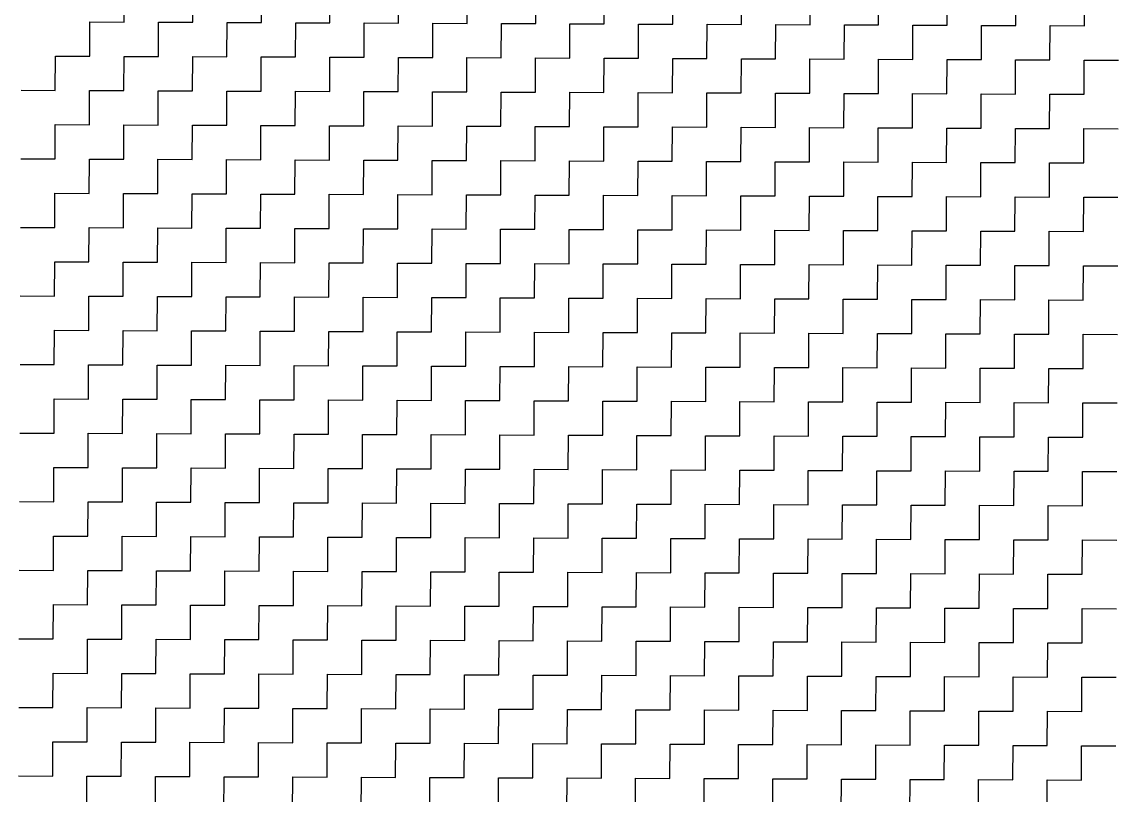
# Model space of a CAD drawing. Header units: metres. Extents: x 274536 to 279488, y 2074615 to 2078106.
# Drawn here: x 278687.2 to 278849.7, y 2076106.4 to 2076221.4 of the extents above; entities that cross this region are included whole.
import ezdxf

# ---------------------------------------------------------------- set-up
doc = ezdxf.new("R2010")
doc.units = ezdxf.units.M
doc.layers.add('POLY_HATCH', color=12, linetype='Continuous')

msp = doc.modelspace()

# ---------------------------------------------------------------- linework, layer by layer
at = {"layer": 'POLY_HATCH', "linetype": 'Continuous'}
for p, q in [((278702.43, 2076221.41), (278702.45, 2076226.52)), ((278712.64, 2076221.38), (278712.66, 2076226.48)), ((278722.84, 2076221.34), (278722.86, 2076226.44)), ((278733.04, 2076221.3), (278733.06, 2076226.4)), ((278743.24, 2076221.26), (278743.26, 2076226.36)), ((278753.44, 2076221.22), (278753.46, 2076226.32)), ((278763.64, 2076221.18), (278763.66, 2076226.28)), ((278773.84, 2076221.14), (278773.86, 2076226.24)), ((278784.04, 2076221.1), (278784.06, 2076226.2)), ((278794.24, 2076221.06), (278794.26, 2076226.16)), ((278804.45, 2076221.02), (278804.47, 2076226.12)), ((278814.65, 2076220.98), (278814.67, 2076226.08)), ((278824.85, 2076220.94), (278824.87, 2076226.04)), ((278835.05, 2076220.9), (278835.07, 2076226)), ((278845.25, 2076220.86), (278845.27, 2076225.96)), ((278697.31, 2076216.33), (278697.33, 2076221.43)), ((278697.33, 2076221.43), (278702.43, 2076221.41)), ((278707.52, 2076216.29), (278707.54, 2076221.39)), ((278707.54, 2076221.39), (278712.64, 2076221.38)), ((278717.72, 2076216.26), (278717.74, 2076221.36)), ((278717.74, 2076221.36), (278722.84, 2076221.34)), ((278727.92, 2076216.22), (278727.94, 2076221.32)), ((278727.94, 2076221.32), (278733.04, 2076221.3)), ((278738.12, 2076216.18), (278738.14, 2076221.28)), ((278738.14, 2076221.28), (278743.24, 2076221.26)), ((278748.32, 2076216.14), (278748.34, 2076221.24)), ((278748.34, 2076221.24), (278753.44, 2076221.22)), ((278758.52, 2076216.1), (278758.54, 2076221.2)), ((278758.54, 2076221.2), (278763.64, 2076221.18)), ((278768.72, 2076216.06), (278768.74, 2076221.16)), ((278768.74, 2076221.16), (278773.84, 2076221.14)), ((278778.92, 2076216.02), (278778.94, 2076221.12)), ((278778.94, 2076221.12), (278784.04, 2076221.1)), ((278789.12, 2076215.98), (278789.14, 2076221.08)), ((278789.14, 2076221.08), (278794.24, 2076221.06)), ((278799.33, 2076215.94), (278799.35, 2076221.04)), ((278799.35, 2076221.04), (278804.45, 2076221.02)), ((278809.53, 2076215.9), (278809.55, 2076221)), ((278809.55, 2076221), (278814.65, 2076220.98)), ((278819.73, 2076215.86), (278819.75, 2076220.96)), ((278819.75, 2076220.96), (278824.85, 2076220.94)), ((278829.93, 2076215.82), (278829.95, 2076220.92)), ((278829.95, 2076220.92), (278835.05, 2076220.9)), ((278840.13, 2076215.78), (278840.15, 2076220.88)), ((278840.15, 2076220.88), (278845.25, 2076220.86)), ((278692.19, 2076211.25), (278692.21, 2076216.35)), ((278692.21, 2076216.35), (278697.31, 2076216.33)), ((278702.4, 2076211.21), (278702.41, 2076216.31)), ((278702.41, 2076216.31), (278707.52, 2076216.29)), ((278712.6, 2076211.17), (278712.62, 2076216.27)), ((278712.62, 2076216.27), (278717.72, 2076216.26)), ((278722.8, 2076211.13), (278722.82, 2076216.24)), ((278722.82, 2076216.24), (278727.92, 2076216.22)), ((278733, 2076211.1), (278733.02, 2076216.2)), ((278733.02, 2076216.2), (278738.12, 2076216.18)), ((278743.2, 2076211.06), (278743.22, 2076216.16)), ((278743.22, 2076216.16), (278748.32, 2076216.14)), ((278753.4, 2076211.02), (278753.42, 2076216.12)), ((278753.42, 2076216.12), (278758.52, 2076216.1)), ((278763.6, 2076210.98), (278763.62, 2076216.08)), ((278763.62, 2076216.08), (278768.72, 2076216.06)), ((278773.8, 2076210.94), (278773.82, 2076216.04)), ((278773.82, 2076216.04), (278778.92, 2076216.02)), ((278784, 2076210.9), (278784.02, 2076216)), ((278784.02, 2076216), (278789.12, 2076215.98)), ((278794.21, 2076210.86), (278794.23, 2076215.96)), ((278794.23, 2076215.96), (278799.33, 2076215.94)), ((278804.41, 2076210.82), (278804.43, 2076215.92)), ((278804.43, 2076215.92), (278809.53, 2076215.9)), ((278814.61, 2076210.78), (278814.63, 2076215.88)), ((278814.63, 2076215.88), (278819.73, 2076215.86)), ((278824.81, 2076210.74), (278824.83, 2076215.84)), ((278824.83, 2076215.84), (278829.93, 2076215.82)), ((278835.01, 2076210.7), (278835.03, 2076215.8)), ((278835.03, 2076215.8), (278840.13, 2076215.78)), ((278845.21, 2076210.66), (278845.23, 2076215.76)), ((278845.23, 2076215.76), (278850.33, 2076215.74)), ((278687.09, 2076211.27), (278692.19, 2076211.25)), ((278697.27, 2076206.13), (278697.29, 2076211.23)), ((278697.29, 2076211.23), (278702.4, 2076211.21)), ((278707.48, 2076206.09), (278707.5, 2076211.19)), ((278707.5, 2076211.19), (278712.6, 2076211.17)), ((278717.68, 2076206.05), (278717.7, 2076211.15)), ((278717.7, 2076211.15), (278722.8, 2076211.13)), ((278727.88, 2076206.01), (278727.9, 2076211.12)), ((278727.9, 2076211.12), (278733, 2076211.1)), ((278738.08, 2076205.98), (278738.1, 2076211.08)), ((278738.1, 2076211.08), (278743.2, 2076211.06)), ((278748.28, 2076205.94), (278748.3, 2076211.04)), ((278748.3, 2076211.04), (278753.4, 2076211.02)), ((278758.48, 2076205.9), (278758.5, 2076211)), ((278758.5, 2076211), (278763.6, 2076210.98)), ((278768.68, 2076205.86), (278768.7, 2076210.96)), ((278768.7, 2076210.96), (278773.8, 2076210.94)), ((278778.88, 2076205.82), (278778.9, 2076210.92)), ((278778.9, 2076210.92), (278784, 2076210.9)), ((278789.09, 2076205.78), (278789.1, 2076210.88)), ((278789.1, 2076210.88), (278794.21, 2076210.86)), ((278799.29, 2076205.74), (278799.31, 2076210.84)), ((278799.31, 2076210.84), (278804.41, 2076210.82)), ((278809.49, 2076205.7), (278809.51, 2076210.8)), ((278809.51, 2076210.8), (278814.61, 2076210.78)), ((278819.69, 2076205.66), (278819.71, 2076210.76)), ((278819.71, 2076210.76), (278824.81, 2076210.74)), ((278829.89, 2076205.62), (278829.91, 2076210.72)), ((278829.91, 2076210.72), (278835.01, 2076210.7)), ((278840.09, 2076205.58), (278840.11, 2076210.68)), ((278840.11, 2076210.68), (278845.21, 2076210.66)), ((278692.15, 2076201.05), (278692.17, 2076206.15)), ((278692.17, 2076206.15), (278697.27, 2076206.13)), ((278702.36, 2076201.01), (278702.38, 2076206.11)), ((278702.38, 2076206.11), (278707.48, 2076206.09)), ((278712.56, 2076200.97), (278712.58, 2076206.07)), ((278712.58, 2076206.07), (278717.68, 2076206.05)), ((278722.76, 2076200.93), (278722.78, 2076206.03)), ((278722.78, 2076206.03), (278727.88, 2076206.01)), ((278732.96, 2076200.89), (278732.98, 2076205.99)), ((278732.98, 2076205.99), (278738.08, 2076205.98)), ((278743.16, 2076200.86), (278743.18, 2076205.96)), ((278743.18, 2076205.96), (278748.28, 2076205.94)), ((278753.36, 2076200.82), (278753.38, 2076205.92)), ((278753.38, 2076205.92), (278758.48, 2076205.9)), ((278763.56, 2076200.78), (278763.58, 2076205.88)), ((278763.58, 2076205.88), (278768.68, 2076205.86)), ((278773.76, 2076200.74), (278773.78, 2076205.84)), ((278773.78, 2076205.84), (278778.88, 2076205.82)), ((278783.96, 2076200.7), (278783.98, 2076205.8)), ((278783.98, 2076205.8), (278789.09, 2076205.78)), ((278794.17, 2076200.66), (278794.19, 2076205.76)), ((278794.19, 2076205.76), (278799.29, 2076205.74)), ((278804.37, 2076200.62), (278804.39, 2076205.72)), ((278804.39, 2076205.72), (278809.49, 2076205.7)), ((278814.57, 2076200.58), (278814.59, 2076205.68)), ((278814.59, 2076205.68), (278819.69, 2076205.66)), ((278824.77, 2076200.54), (278824.79, 2076205.64)), ((278824.79, 2076205.64), (278829.89, 2076205.62)), ((278834.97, 2076200.5), (278834.99, 2076205.6)), ((278834.99, 2076205.6), (278840.09, 2076205.58)), ((278845.17, 2076200.46), (278845.19, 2076205.56)), ((278845.19, 2076205.56), (278850.29, 2076205.54)), ((278687.05, 2076201.07), (278692.15, 2076201.05)), ((278697.24, 2076195.93), (278697.26, 2076201.03)), ((278697.26, 2076201.03), (278702.36, 2076201.01)), ((278707.44, 2076195.89), (278707.46, 2076200.99)), ((278707.46, 2076200.99), (278712.56, 2076200.97)), ((278717.64, 2076195.85), (278717.66, 2076200.95)), ((278717.66, 2076200.95), (278722.76, 2076200.93)), ((278727.84, 2076195.81), (278727.86, 2076200.91)), ((278727.86, 2076200.91), (278732.96, 2076200.89)), ((278738.04, 2076195.77), (278738.06, 2076200.87)), ((278738.06, 2076200.87), (278743.16, 2076200.86)), ((278748.24, 2076195.73), (278748.26, 2076200.84)), ((278748.26, 2076200.84), (278753.36, 2076200.82)), ((278758.44, 2076195.7), (278758.46, 2076200.8)), ((278758.46, 2076200.8), (278763.56, 2076200.78)), ((278768.64, 2076195.66), (278768.66, 2076200.76)), ((278768.66, 2076200.76), (278773.76, 2076200.74)), ((278778.84, 2076195.62), (278778.86, 2076200.72)), ((278778.86, 2076200.72), (278783.96, 2076200.7)), ((278789.05, 2076195.58), (278789.07, 2076200.68)), ((278789.07, 2076200.68), (278794.17, 2076200.66)), ((278799.25, 2076195.54), (278799.27, 2076200.64)), ((278799.27, 2076200.64), (278804.37, 2076200.62)), ((278809.45, 2076195.5), (278809.47, 2076200.6)), ((278809.47, 2076200.6), (278814.57, 2076200.58)), ((278819.65, 2076195.46), (278819.67, 2076200.56)), ((278819.67, 2076200.56), (278824.77, 2076200.54)), ((278829.85, 2076195.42), (278829.87, 2076200.52)), ((278829.87, 2076200.52), (278834.97, 2076200.5)), ((278840.05, 2076195.38), (278840.07, 2076200.48)), ((278840.07, 2076200.48), (278845.17, 2076200.46)), ((278692.12, 2076190.85), (278692.14, 2076195.95)), ((278692.14, 2076195.95), (278697.24, 2076195.93)), ((278702.32, 2076190.81), (278702.34, 2076195.91)), ((278702.34, 2076195.91), (278707.44, 2076195.89)), ((278712.52, 2076190.77), (278712.54, 2076195.87)), ((278712.54, 2076195.87), (278717.64, 2076195.85)), ((278722.72, 2076190.73), (278722.74, 2076195.83)), ((278722.74, 2076195.83), (278727.84, 2076195.81)), ((278732.92, 2076190.69), (278732.94, 2076195.79)), ((278732.94, 2076195.79), (278738.04, 2076195.77)), ((278743.12, 2076190.65), (278743.14, 2076195.75)), ((278743.14, 2076195.75), (278748.24, 2076195.73)), ((278753.32, 2076190.61), (278753.34, 2076195.72)), ((278753.34, 2076195.72), (278758.44, 2076195.7)), ((278763.52, 2076190.58), (278763.54, 2076195.68)), ((278763.54, 2076195.68), (278768.64, 2076195.66)), ((278773.72, 2076190.54), (278773.74, 2076195.64)), ((278773.74, 2076195.64), (278778.84, 2076195.62)), ((278783.93, 2076190.5), (278783.95, 2076195.6)), ((278783.95, 2076195.6), (278789.05, 2076195.58)), ((278794.13, 2076190.46), (278794.15, 2076195.56)), ((278794.15, 2076195.56), (278799.25, 2076195.54)), ((278804.33, 2076190.42), (278804.35, 2076195.52)), ((278804.35, 2076195.52), (278809.45, 2076195.5)), ((278814.53, 2076190.38), (278814.55, 2076195.48)), ((278814.55, 2076195.48), (278819.65, 2076195.46)), ((278824.73, 2076190.34), (278824.75, 2076195.44)), ((278824.75, 2076195.44), (278829.85, 2076195.42)), ((278834.93, 2076190.3), (278834.95, 2076195.4)), ((278834.95, 2076195.4), (278840.05, 2076195.38)), ((278845.13, 2076190.26), (278845.15, 2076195.36)), ((278845.15, 2076195.36), (278850.25, 2076195.34)), ((278687.01, 2076190.87), (278692.12, 2076190.85)), ((278697.2, 2076185.73), (278697.22, 2076190.83)), ((278697.22, 2076190.83), (278702.32, 2076190.81)), ((278707.4, 2076185.69), (278707.42, 2076190.79)), ((278707.42, 2076190.79), (278712.52, 2076190.77)), ((278717.6, 2076185.65), (278717.62, 2076190.75)), ((278717.62, 2076190.75), (278722.72, 2076190.73)), ((278727.8, 2076185.61), (278727.82, 2076190.71)), ((278727.82, 2076190.71), (278732.92, 2076190.69)), ((278738, 2076185.57), (278738.02, 2076190.67)), ((278738.02, 2076190.67), (278743.12, 2076190.65)), ((278748.2, 2076185.53), (278748.22, 2076190.63)), ((278748.22, 2076190.63), (278753.32, 2076190.61)), ((278758.4, 2076185.49), (278758.42, 2076190.59)), ((278758.42, 2076190.59), (278763.52, 2076190.58)), ((278768.6, 2076185.46), (278768.62, 2076190.56)), ((278768.62, 2076190.56), (278773.72, 2076190.54)), ((278778.81, 2076185.42), (278778.83, 2076190.52)), ((278778.83, 2076190.52), (278783.93, 2076190.5)), ((278789.01, 2076185.38), (278789.03, 2076190.48)), ((278789.03, 2076190.48), (278794.13, 2076190.46)), ((278799.21, 2076185.34), (278799.23, 2076190.44)), ((278799.23, 2076190.44), (278804.33, 2076190.42)), ((278809.41, 2076185.3), (278809.43, 2076190.4)), ((278809.43, 2076190.4), (278814.53, 2076190.38)), ((278819.61, 2076185.26), (278819.63, 2076190.36)), ((278819.63, 2076190.36), (278824.73, 2076190.34)), ((278829.81, 2076185.22), (278829.83, 2076190.32)), ((278829.83, 2076190.32), (278834.93, 2076190.3)), ((278840.01, 2076185.18), (278840.03, 2076190.28)), ((278840.03, 2076190.28), (278845.13, 2076190.26)), ((278692.08, 2076180.65), (278692.1, 2076185.75)), ((278692.1, 2076185.75), (278697.2, 2076185.73)), ((278702.28, 2076180.61), (278702.3, 2076185.71)), ((278702.3, 2076185.71), (278707.4, 2076185.69)), ((278712.48, 2076180.57), (278712.5, 2076185.67)), ((278712.5, 2076185.67), (278717.6, 2076185.65)), ((278722.68, 2076180.53), (278722.7, 2076185.63)), ((278722.7, 2076185.63), (278727.8, 2076185.61)), ((278732.88, 2076180.49), (278732.9, 2076185.59)), ((278732.9, 2076185.59), (278738, 2076185.57)), ((278743.08, 2076180.45), (278743.1, 2076185.55)), ((278743.1, 2076185.55), (278748.2, 2076185.53)), ((278753.28, 2076180.41), (278753.3, 2076185.51)), ((278753.3, 2076185.51), (278758.4, 2076185.49)), ((278763.48, 2076180.37), (278763.5, 2076185.47)), ((278763.5, 2076185.47), (278768.6, 2076185.46)), ((278773.69, 2076180.33), (278773.7, 2076185.44)), ((278773.7, 2076185.44), (278778.81, 2076185.42)), ((278783.89, 2076180.3), (278783.91, 2076185.4)), ((278783.91, 2076185.4), (278789.01, 2076185.38)), ((278794.09, 2076180.26), (278794.11, 2076185.36)), ((278794.11, 2076185.36), (278799.21, 2076185.34)), ((278804.29, 2076180.22), (278804.31, 2076185.32)), ((278804.31, 2076185.32), (278809.41, 2076185.3)), ((278814.49, 2076180.18), (278814.51, 2076185.28)), ((278814.51, 2076185.28), (278819.61, 2076185.26)), ((278824.69, 2076180.14), (278824.71, 2076185.24)), ((278824.71, 2076185.24), (278829.81, 2076185.22)), ((278834.89, 2076180.1), (278834.91, 2076185.2)), ((278834.91, 2076185.2), (278840.01, 2076185.18)), ((278845.09, 2076180.06), (278845.11, 2076185.16)), ((278845.11, 2076185.16), (278850.21, 2076185.14)), ((278686.98, 2076180.67), (278692.08, 2076180.65)), ((278697.16, 2076175.53), (278697.18, 2076180.63)), ((278697.18, 2076180.63), (278702.28, 2076180.61)), ((278707.36, 2076175.49), (278707.38, 2076180.59)), ((278707.38, 2076180.59), (278712.48, 2076180.57)), ((278717.56, 2076175.45), (278717.58, 2076180.55)), ((278717.58, 2076180.55), (278722.68, 2076180.53)), ((278727.76, 2076175.41), (278727.78, 2076180.51)), ((278727.78, 2076180.51), (278732.88, 2076180.49)), ((278737.96, 2076175.37), (278737.98, 2076180.47)), ((278737.98, 2076180.47), (278743.08, 2076180.45)), ((278748.16, 2076175.33), (278748.18, 2076180.43)), ((278748.18, 2076180.43), (278753.28, 2076180.41)), ((278758.36, 2076175.29), (278758.38, 2076180.39)), ((278758.38, 2076180.39), (278763.48, 2076180.37)), ((278768.56, 2076175.25), (278768.58, 2076180.35)), ((278768.58, 2076180.35), (278773.69, 2076180.33)), ((278778.77, 2076175.21), (278778.79, 2076180.32)), ((278778.79, 2076180.32), (278783.89, 2076180.3)), ((278788.97, 2076175.18), (278788.99, 2076180.28)), ((278788.99, 2076180.28), (278794.09, 2076180.26)), ((278799.17, 2076175.14), (278799.19, 2076180.24)), ((278799.19, 2076180.24), (278804.29, 2076180.22)), ((278809.37, 2076175.1), (278809.39, 2076180.2)), ((278809.39, 2076180.2), (278814.49, 2076180.18)), ((278819.57, 2076175.06), (278819.59, 2076180.16)), ((278819.59, 2076180.16), (278824.69, 2076180.14)), ((278829.77, 2076175.02), (278829.79, 2076180.12)), ((278829.79, 2076180.12), (278834.89, 2076180.1)), ((278839.97, 2076174.98), (278839.99, 2076180.08)), ((278839.99, 2076180.08), (278845.09, 2076180.06)), ((278692.04, 2076170.45), (278692.06, 2076175.55)), ((278692.06, 2076175.55), (278697.16, 2076175.53)), ((278702.24, 2076170.41), (278702.26, 2076175.51)), ((278702.26, 2076175.51), (278707.36, 2076175.49)), ((278712.44, 2076170.37), (278712.46, 2076175.47)), ((278712.46, 2076175.47), (278717.56, 2076175.45)), ((278722.64, 2076170.33), (278722.66, 2076175.43)), ((278722.66, 2076175.43), (278727.76, 2076175.41)), ((278732.84, 2076170.29), (278732.86, 2076175.39)), ((278732.86, 2076175.39), (278737.96, 2076175.37)), ((278743.04, 2076170.25), (278743.06, 2076175.35)), ((278743.06, 2076175.35), (278748.16, 2076175.33)), ((278753.24, 2076170.21), (278753.26, 2076175.31)), ((278753.26, 2076175.31), (278758.36, 2076175.29)), ((278763.44, 2076170.17), (278763.46, 2076175.27)), ((278763.46, 2076175.27), (278768.56, 2076175.25)), ((278773.65, 2076170.13), (278773.67, 2076175.23)), ((278773.67, 2076175.23), (278778.77, 2076175.21)), ((278783.85, 2076170.09), (278783.87, 2076175.19)), ((278783.87, 2076175.19), (278788.97, 2076175.18)), ((278794.05, 2076170.06), (278794.07, 2076175.16)), ((278794.07, 2076175.16), (278799.17, 2076175.14)), ((278804.25, 2076170.02), (278804.27, 2076175.12)), ((278804.27, 2076175.12), (278809.37, 2076175.1)), ((278814.45, 2076169.98), (278814.47, 2076175.08)), ((278814.47, 2076175.08), (278819.57, 2076175.06)), ((278824.65, 2076169.94), (278824.67, 2076175.04)), ((278824.67, 2076175.04), (278829.77, 2076175.02)), ((278834.85, 2076169.9), (278834.87, 2076175)), ((278834.87, 2076175), (278839.97, 2076174.98)), ((278845.05, 2076169.86), (278845.07, 2076174.96)), ((278845.07, 2076174.96), (278850.17, 2076174.94)), ((278686.94, 2076170.47), (278692.04, 2076170.45)), ((278697.12, 2076165.33), (278697.14, 2076170.43)), ((278697.14, 2076170.43), (278702.24, 2076170.41)), ((278707.32, 2076165.29), (278707.34, 2076170.39)), ((278707.34, 2076170.39), (278712.44, 2076170.37)), ((278717.52, 2076165.25), (278717.54, 2076170.35)), ((278717.54, 2076170.35), (278722.64, 2076170.33)), ((278727.72, 2076165.21), (278727.74, 2076170.31)), ((278727.74, 2076170.31), (278732.84, 2076170.29)), ((278737.92, 2076165.17), (278737.94, 2076170.27)), ((278737.94, 2076170.27), (278743.04, 2076170.25)), ((278748.12, 2076165.13), (278748.14, 2076170.23)), ((278748.14, 2076170.23), (278753.24, 2076170.21)), ((278758.32, 2076165.09), (278758.34, 2076170.19)), ((278758.34, 2076170.19), (278763.44, 2076170.17)), ((278768.53, 2076165.05), (278768.55, 2076170.15)), ((278768.55, 2076170.15), (278773.65, 2076170.13)), ((278778.73, 2076165.01), (278778.75, 2076170.11)), ((278778.75, 2076170.11), (278783.85, 2076170.09)), ((278788.93, 2076164.97), (278788.95, 2076170.07)), ((278788.95, 2076170.07), (278794.05, 2076170.06)), ((278799.13, 2076164.93), (278799.15, 2076170.04)), ((278799.15, 2076170.04), (278804.25, 2076170.02)), ((278809.33, 2076164.9), (278809.35, 2076170)), ((278809.35, 2076170), (278814.45, 2076169.98)), ((278819.53, 2076164.86), (278819.55, 2076169.96)), ((278819.55, 2076169.96), (278824.65, 2076169.94)), ((278829.73, 2076164.82), (278829.75, 2076169.92)), ((278829.75, 2076169.92), (278834.85, 2076169.9)), ((278839.93, 2076164.78), (278839.95, 2076169.88)), ((278839.95, 2076169.88), (278845.05, 2076169.86)), ((278692, 2076160.25), (278692.02, 2076165.35)), ((278692.02, 2076165.35), (278697.12, 2076165.33)), ((278702.2, 2076160.21), (278702.22, 2076165.31)), ((278702.22, 2076165.31), (278707.32, 2076165.29)), ((278712.4, 2076160.17), (278712.42, 2076165.27)), ((278712.42, 2076165.27), (278717.52, 2076165.25)), ((278722.6, 2076160.13), (278722.62, 2076165.23)), ((278722.62, 2076165.23), (278727.72, 2076165.21)), ((278732.8, 2076160.09), (278732.82, 2076165.19)), ((278732.82, 2076165.19), (278737.92, 2076165.17)), ((278743, 2076160.05), (278743.02, 2076165.15)), ((278743.02, 2076165.15), (278748.12, 2076165.13)), ((278753.2, 2076160.01), (278753.22, 2076165.11)), ((278753.22, 2076165.11), (278758.32, 2076165.09)), ((278763.41, 2076159.97), (278763.43, 2076165.07)), ((278763.43, 2076165.07), (278768.53, 2076165.05)), ((278773.61, 2076159.93), (278773.63, 2076165.03)), ((278773.63, 2076165.03), (278778.73, 2076165.01)), ((278783.81, 2076159.89), (278783.83, 2076164.99)), ((278783.83, 2076164.99), (278788.93, 2076164.97)), ((278794.01, 2076159.85), (278794.03, 2076164.95)), ((278794.03, 2076164.95), (278799.13, 2076164.93)), ((278804.21, 2076159.81), (278804.23, 2076164.92)), ((278804.23, 2076164.92), (278809.33, 2076164.9)), ((278814.41, 2076159.78), (278814.43, 2076164.88)), ((278814.43, 2076164.88), (278819.53, 2076164.86)), ((278824.61, 2076159.74), (278824.63, 2076164.84)), ((278824.63, 2076164.84), (278829.73, 2076164.82)), ((278834.81, 2076159.7), (278834.83, 2076164.8)), ((278834.83, 2076164.8), (278839.93, 2076164.78)), ((278845.01, 2076159.66), (278845.03, 2076164.76)), ((278845.03, 2076164.76), (278850.13, 2076164.74)), ((278686.9, 2076160.27), (278692, 2076160.25)), ((278697.08, 2076155.13), (278697.1, 2076160.23)), ((278697.1, 2076160.23), (278702.2, 2076160.21)), ((278707.28, 2076155.09), (278707.3, 2076160.19)), ((278707.3, 2076160.19), (278712.4, 2076160.17)), ((278717.48, 2076155.05), (278717.5, 2076160.15)), ((278717.5, 2076160.15), (278722.6, 2076160.13)), ((278727.68, 2076155.01), (278727.7, 2076160.11)), ((278727.7, 2076160.11), (278732.8, 2076160.09)), ((278737.88, 2076154.97), (278737.9, 2076160.07)), ((278737.9, 2076160.07), (278743, 2076160.05)), ((278748.08, 2076154.93), (278748.1, 2076160.03)), ((278748.1, 2076160.03), (278753.2, 2076160.01)), ((278758.29, 2076154.89), (278758.3, 2076159.99)), ((278758.3, 2076159.99), (278763.41, 2076159.97)), ((278768.49, 2076154.85), (278768.51, 2076159.95)), ((278768.51, 2076159.95), (278773.61, 2076159.93)), ((278778.69, 2076154.81), (278778.71, 2076159.91)), ((278778.71, 2076159.91), (278783.81, 2076159.89)), ((278788.89, 2076154.77), (278788.91, 2076159.87)), ((278788.91, 2076159.87), (278794.01, 2076159.85)), ((278799.09, 2076154.73), (278799.11, 2076159.83)), ((278799.11, 2076159.83), (278804.21, 2076159.81)), ((278809.29, 2076154.69), (278809.31, 2076159.79)), ((278809.31, 2076159.79), (278814.41, 2076159.78)), ((278819.49, 2076154.65), (278819.51, 2076159.76)), ((278819.51, 2076159.76), (278824.61, 2076159.74)), ((278829.69, 2076154.62), (278829.71, 2076159.72)), ((278829.71, 2076159.72), (278834.81, 2076159.7)), ((278839.89, 2076154.58), (278839.91, 2076159.68)), ((278839.91, 2076159.68), (278845.01, 2076159.66)), ((278691.96, 2076150.05), (278691.98, 2076155.15)), ((278691.98, 2076155.15), (278697.08, 2076155.13)), ((278702.16, 2076150.01), (278702.18, 2076155.11)), ((278702.18, 2076155.11), (278707.28, 2076155.09)), ((278712.36, 2076149.97), (278712.38, 2076155.07)), ((278712.38, 2076155.07), (278717.48, 2076155.05)), ((278722.56, 2076149.93), (278722.58, 2076155.03)), ((278722.58, 2076155.03), (278727.68, 2076155.01)), ((278732.76, 2076149.89), (278732.78, 2076154.99)), ((278732.78, 2076154.99), (278737.88, 2076154.97)), ((278742.96, 2076149.85), (278742.98, 2076154.95)), ((278742.98, 2076154.95), (278748.08, 2076154.93)), ((278753.16, 2076149.81), (278753.18, 2076154.91)), ((278753.18, 2076154.91), (278758.29, 2076154.89)), ((278763.37, 2076149.77), (278763.39, 2076154.87)), ((278763.39, 2076154.87), (278768.49, 2076154.85)), ((278773.57, 2076149.73), (278773.59, 2076154.83)), ((278773.59, 2076154.83), (278778.69, 2076154.81)), ((278783.77, 2076149.69), (278783.79, 2076154.79)), ((278783.79, 2076154.79), (278788.89, 2076154.77)), ((278793.97, 2076149.65), (278793.99, 2076154.75)), ((278793.99, 2076154.75), (278799.09, 2076154.73)), ((278804.17, 2076149.61), (278804.19, 2076154.71)), ((278804.19, 2076154.71), (278809.29, 2076154.69)), ((278814.37, 2076149.57), (278814.39, 2076154.67)), ((278814.39, 2076154.67), (278819.49, 2076154.65)), ((278824.57, 2076149.53), (278824.59, 2076154.64)), ((278824.59, 2076154.64), (278829.69, 2076154.62)), ((278834.77, 2076149.5), (278834.79, 2076154.6)), ((278834.79, 2076154.6), (278839.89, 2076154.58)), ((278844.98, 2076149.46), (278844.99, 2076154.56)), ((278844.99, 2076154.56), (278850.1, 2076154.54)), ((278686.86, 2076150.07), (278691.96, 2076150.05)), ((278697.04, 2076144.93), (278697.06, 2076150.03)), ((278697.06, 2076150.03), (278702.16, 2076150.01)), ((278707.24, 2076144.89), (278707.26, 2076149.99)), ((278707.26, 2076149.99), (278712.36, 2076149.97)), ((278717.44, 2076144.85), (278717.46, 2076149.95)), ((278717.46, 2076149.95), (278722.56, 2076149.93)), ((278727.64, 2076144.81), (278727.66, 2076149.91)), ((278727.66, 2076149.91), (278732.76, 2076149.89)), ((278737.84, 2076144.77), (278737.86, 2076149.87)), ((278737.86, 2076149.87), (278742.96, 2076149.85)), ((278748.04, 2076144.73), (278748.06, 2076149.83)), ((278748.06, 2076149.83), (278753.16, 2076149.81)), ((278758.25, 2076144.69), (278758.27, 2076149.79)), ((278758.27, 2076149.79), (278763.37, 2076149.77)), ((278768.45, 2076144.65), (278768.47, 2076149.75)), ((278768.47, 2076149.75), (278773.57, 2076149.73)), ((278778.65, 2076144.61), (278778.67, 2076149.71)), ((278778.67, 2076149.71), (278783.77, 2076149.69)), ((278788.85, 2076144.57), (278788.87, 2076149.67)), ((278788.87, 2076149.67), (278793.97, 2076149.65)), ((278799.05, 2076144.53), (278799.07, 2076149.63)), ((278799.07, 2076149.63), (278804.17, 2076149.61)), ((278809.25, 2076144.49), (278809.27, 2076149.59)), ((278809.27, 2076149.59), (278814.37, 2076149.57)), ((278819.45, 2076144.45), (278819.47, 2076149.55)), ((278819.47, 2076149.55), (278824.57, 2076149.53)), ((278829.65, 2076144.41), (278829.67, 2076149.52)), ((278829.67, 2076149.52), (278834.77, 2076149.5)), ((278839.85, 2076144.38), (278839.87, 2076149.48)), ((278839.87, 2076149.48), (278844.98, 2076149.46)), ((278691.92, 2076139.84), (278691.94, 2076144.95)), ((278691.94, 2076144.95), (278697.04, 2076144.93)), ((278702.12, 2076139.81), (278702.14, 2076144.91)), ((278702.14, 2076144.91), (278707.24, 2076144.89)), ((278712.32, 2076139.77), (278712.34, 2076144.87)), ((278712.34, 2076144.87), (278717.44, 2076144.85)), ((278722.52, 2076139.73), (278722.54, 2076144.83)), ((278722.54, 2076144.83), (278727.64, 2076144.81)), ((278732.72, 2076139.69), (278732.74, 2076144.79)), ((278732.74, 2076144.79), (278737.84, 2076144.77)), ((278742.92, 2076139.65), (278742.94, 2076144.75)), ((278742.94, 2076144.75), (278748.04, 2076144.73)), ((278753.13, 2076139.61), (278753.15, 2076144.71)), ((278753.15, 2076144.71), (278758.25, 2076144.69)), ((278763.33, 2076139.57), (278763.35, 2076144.67)), ((278763.35, 2076144.67), (278768.45, 2076144.65)), ((278773.53, 2076139.53), (278773.55, 2076144.63)), ((278773.55, 2076144.63), (278778.65, 2076144.61)), ((278783.73, 2076139.49), (278783.75, 2076144.59)), ((278783.75, 2076144.59), (278788.85, 2076144.57)), ((278793.93, 2076139.45), (278793.95, 2076144.55)), ((278793.95, 2076144.55), (278799.05, 2076144.53)), ((278804.13, 2076139.41), (278804.15, 2076144.51)), ((278804.15, 2076144.51), (278809.25, 2076144.49)), ((278814.33, 2076139.37), (278814.35, 2076144.47)), ((278814.35, 2076144.47), (278819.45, 2076144.45)), ((278824.53, 2076139.33), (278824.55, 2076144.43)), ((278824.55, 2076144.43), (278829.65, 2076144.41)), ((278834.73, 2076139.29), (278834.75, 2076144.39)), ((278834.75, 2076144.39), (278839.85, 2076144.38)), ((278844.94, 2076139.25), (278844.96, 2076144.36)), ((278844.96, 2076144.36), (278850.06, 2076144.34)), ((278686.82, 2076139.86), (278691.92, 2076139.84)), ((278697, 2076134.72), (278697.02, 2076139.83)), ((278697.02, 2076139.83), (278702.12, 2076139.81)), ((278707.2, 2076134.69), (278707.22, 2076139.79)), ((278707.22, 2076139.79), (278712.32, 2076139.77)), ((278717.4, 2076134.65), (278717.42, 2076139.75)), ((278717.42, 2076139.75), (278722.52, 2076139.73)), ((278727.6, 2076134.61), (278727.62, 2076139.71)), ((278727.62, 2076139.71), (278732.72, 2076139.69)), ((278737.8, 2076134.57), (278737.82, 2076139.67)), ((278737.82, 2076139.67), (278742.92, 2076139.65)), ((278748.01, 2076134.53), (278748.03, 2076139.63)), ((278748.03, 2076139.63), (278753.13, 2076139.61)), ((278758.21, 2076134.49), (278758.23, 2076139.59)), ((278758.23, 2076139.59), (278763.33, 2076139.57)), ((278768.41, 2076134.45), (278768.43, 2076139.55)), ((278768.43, 2076139.55), (278773.53, 2076139.53)), ((278778.61, 2076134.41), (278778.63, 2076139.51)), ((278778.63, 2076139.51), (278783.73, 2076139.49)), ((278788.81, 2076134.37), (278788.83, 2076139.47)), ((278788.83, 2076139.47), (278793.93, 2076139.45)), ((278799.01, 2076134.33), (278799.03, 2076139.43)), ((278799.03, 2076139.43), (278804.13, 2076139.41)), ((278809.21, 2076134.29), (278809.23, 2076139.39)), ((278809.23, 2076139.39), (278814.33, 2076139.37)), ((278819.41, 2076134.25), (278819.43, 2076139.35)), ((278819.43, 2076139.35), (278824.53, 2076139.33)), ((278829.61, 2076134.21), (278829.63, 2076139.31)), ((278829.63, 2076139.31), (278834.73, 2076139.29)), ((278839.82, 2076134.17), (278839.84, 2076139.27)), ((278839.84, 2076139.27), (278844.94, 2076139.25)), ((278691.88, 2076129.64), (278691.9, 2076134.74)), ((278691.9, 2076134.74), (278697, 2076134.72)), ((278702.08, 2076129.6), (278702.1, 2076134.7)), ((278702.1, 2076134.7), (278707.2, 2076134.69)), ((278712.28, 2076129.57), (278712.3, 2076134.67)), ((278712.3, 2076134.67), (278717.4, 2076134.65)), ((278722.48, 2076129.53), (278722.5, 2076134.63)), ((278722.5, 2076134.63), (278727.6, 2076134.61)), ((278732.68, 2076129.49), (278732.7, 2076134.59)), ((278732.7, 2076134.59), (278737.8, 2076134.57)), ((278742.89, 2076129.45), (278742.9, 2076134.55)), ((278742.9, 2076134.55), (278748.01, 2076134.53)), ((278753.09, 2076129.41), (278753.11, 2076134.51)), ((278753.11, 2076134.51), (278758.21, 2076134.49)), ((278763.29, 2076129.37), (278763.31, 2076134.47)), ((278763.31, 2076134.47), (278768.41, 2076134.45)), ((278773.49, 2076129.33), (278773.51, 2076134.43)), ((278773.51, 2076134.43), (278778.61, 2076134.41)), ((278783.69, 2076129.29), (278783.71, 2076134.39)), ((278783.71, 2076134.39), (278788.81, 2076134.37)), ((278793.89, 2076129.25), (278793.91, 2076134.35)), ((278793.91, 2076134.35), (278799.01, 2076134.33)), ((278804.09, 2076129.21), (278804.11, 2076134.31)), ((278804.11, 2076134.31), (278809.21, 2076134.29)), ((278814.29, 2076129.17), (278814.31, 2076134.27)), ((278814.31, 2076134.27), (278819.41, 2076134.25)), ((278824.49, 2076129.13), (278824.51, 2076134.23)), ((278824.51, 2076134.23), (278829.61, 2076134.21)), ((278834.7, 2076129.09), (278834.72, 2076134.19)), ((278834.72, 2076134.19), (278839.82, 2076134.17)), ((278844.9, 2076129.05), (278844.92, 2076134.15)), ((278844.92, 2076134.15), (278850.02, 2076134.13)), ((278686.78, 2076129.66), (278691.88, 2076129.64)), ((278696.96, 2076124.52), (278696.98, 2076129.62)), ((278696.98, 2076129.62), (278702.08, 2076129.6)), ((278707.16, 2076124.48), (278707.18, 2076129.58)), ((278707.18, 2076129.58), (278712.28, 2076129.57)), ((278717.36, 2076124.44), (278717.38, 2076129.55)), ((278717.38, 2076129.55), (278722.48, 2076129.53)), ((278727.56, 2076124.41), (278727.58, 2076129.51)), ((278727.58, 2076129.51), (278732.68, 2076129.49)), ((278737.76, 2076124.37), (278737.78, 2076129.47)), ((278737.78, 2076129.47), (278742.89, 2076129.45)), ((278747.97, 2076124.33), (278747.99, 2076129.43)), ((278747.99, 2076129.43), (278753.09, 2076129.41)), ((278758.17, 2076124.29), (278758.19, 2076129.39)), ((278758.19, 2076129.39), (278763.29, 2076129.37)), ((278768.37, 2076124.25), (278768.39, 2076129.35)), ((278768.39, 2076129.35), (278773.49, 2076129.33)), ((278778.57, 2076124.21), (278778.59, 2076129.31)), ((278778.59, 2076129.31), (278783.69, 2076129.29)), ((278788.77, 2076124.17), (278788.79, 2076129.27)), ((278788.79, 2076129.27), (278793.89, 2076129.25)), ((278798.97, 2076124.13), (278798.99, 2076129.23)), ((278798.99, 2076129.23), (278804.09, 2076129.21)), ((278809.17, 2076124.09), (278809.19, 2076129.19)), ((278809.19, 2076129.19), (278814.29, 2076129.17)), ((278819.37, 2076124.05), (278819.39, 2076129.15)), ((278819.39, 2076129.15), (278824.49, 2076129.13)), ((278829.58, 2076124.01), (278829.59, 2076129.11)), ((278829.59, 2076129.11), (278834.7, 2076129.09)), ((278839.78, 2076123.97), (278839.8, 2076129.07)), ((278839.8, 2076129.07), (278844.9, 2076129.05)), ((278691.84, 2076119.44), (278691.86, 2076124.54)), ((278691.86, 2076124.54), (278696.96, 2076124.52)), ((278702.04, 2076119.4), (278702.06, 2076124.5)), ((278702.06, 2076124.5), (278707.16, 2076124.48)), ((278712.24, 2076119.36), (278712.26, 2076124.46)), ((278712.26, 2076124.46), (278717.36, 2076124.44)), ((278722.44, 2076119.32), (278722.46, 2076124.43)), ((278722.46, 2076124.43), (278727.56, 2076124.41)), ((278732.64, 2076119.29), (278732.66, 2076124.39)), ((278732.66, 2076124.39), (278737.76, 2076124.37)), ((278742.85, 2076119.25), (278742.87, 2076124.35)), ((278742.87, 2076124.35), (278747.97, 2076124.33)), ((278753.05, 2076119.21), (278753.07, 2076124.31)), ((278753.07, 2076124.31), (278758.17, 2076124.29)), ((278763.25, 2076119.17), (278763.27, 2076124.27)), ((278763.27, 2076124.27), (278768.37, 2076124.25)), ((278773.45, 2076119.13), (278773.47, 2076124.23)), ((278773.47, 2076124.23), (278778.57, 2076124.21)), ((278783.65, 2076119.09), (278783.67, 2076124.19)), ((278783.67, 2076124.19), (278788.77, 2076124.17)), ((278793.85, 2076119.05), (278793.87, 2076124.15)), ((278793.87, 2076124.15), (278798.97, 2076124.13)), ((278804.05, 2076119.01), (278804.07, 2076124.11)), ((278804.07, 2076124.11), (278809.17, 2076124.09)), ((278814.25, 2076118.97), (278814.27, 2076124.07)), ((278814.27, 2076124.07), (278819.37, 2076124.05)), ((278824.45, 2076118.93), (278824.47, 2076124.03)), ((278824.47, 2076124.03), (278829.58, 2076124.01)), ((278834.66, 2076118.89), (278834.68, 2076123.99)), ((278834.68, 2076123.99), (278839.78, 2076123.97)), ((278844.86, 2076118.85), (278844.88, 2076123.95)), ((278844.88, 2076123.95), (278849.98, 2076123.93)), ((278686.74, 2076119.46), (278691.84, 2076119.44)), ((278696.92, 2076114.32), (278696.94, 2076119.42)), ((278696.94, 2076119.42), (278702.04, 2076119.4)), ((278707.12, 2076114.28), (278707.14, 2076119.38)), ((278707.14, 2076119.38), (278712.24, 2076119.36)), ((278717.32, 2076114.24), (278717.34, 2076119.34)), ((278717.34, 2076119.34), (278722.44, 2076119.32)), ((278727.52, 2076114.2), (278727.54, 2076119.3)), ((278727.54, 2076119.3), (278732.64, 2076119.29)), ((278737.73, 2076114.17), (278737.75, 2076119.27)), ((278737.75, 2076119.27), (278742.85, 2076119.25)), ((278747.93, 2076114.13), (278747.95, 2076119.23)), ((278747.95, 2076119.23), (278753.05, 2076119.21)), ((278758.13, 2076114.09), (278758.15, 2076119.19)), ((278758.15, 2076119.19), (278763.25, 2076119.17)), ((278768.33, 2076114.05), (278768.35, 2076119.15)), ((278768.35, 2076119.15), (278773.45, 2076119.13)), ((278778.53, 2076114.01), (278778.55, 2076119.11)), ((278778.55, 2076119.11), (278783.65, 2076119.09)), ((278788.73, 2076113.97), (278788.75, 2076119.07)), ((278788.75, 2076119.07), (278793.85, 2076119.05)), ((278798.93, 2076113.93), (278798.95, 2076119.03)), ((278798.95, 2076119.03), (278804.05, 2076119.01)), ((278809.13, 2076113.89), (278809.15, 2076118.99)), ((278809.15, 2076118.99), (278814.25, 2076118.97)), ((278819.33, 2076113.85), (278819.35, 2076118.95)), ((278819.35, 2076118.95), (278824.45, 2076118.93)), ((278829.54, 2076113.81), (278829.56, 2076118.91)), ((278829.56, 2076118.91), (278834.66, 2076118.89)), ((278839.74, 2076113.77), (278839.76, 2076118.87)), ((278839.76, 2076118.87), (278844.86, 2076118.85)), ((278691.8, 2076109.24), (278691.82, 2076114.34)), ((278691.82, 2076114.34), (278696.92, 2076114.32)), ((278702, 2076109.2), (278702.02, 2076114.3)), ((278702.02, 2076114.3), (278707.12, 2076114.28)), ((278712.2, 2076109.16), (278712.22, 2076114.26)), ((278712.22, 2076114.26), (278717.32, 2076114.24)), ((278722.4, 2076109.12), (278722.42, 2076114.22)), ((278722.42, 2076114.22), (278727.52, 2076114.2)), ((278732.61, 2076109.08), (278732.63, 2076114.18)), ((278732.63, 2076114.18), (278737.73, 2076114.17)), ((278742.81, 2076109.04), (278742.83, 2076114.15)), ((278742.83, 2076114.15), (278747.93, 2076114.13)), ((278753.01, 2076109.01), (278753.03, 2076114.11)), ((278753.03, 2076114.11), (278758.13, 2076114.09)), ((278763.21, 2076108.97), (278763.23, 2076114.07)), ((278763.23, 2076114.07), (278768.33, 2076114.05)), ((278773.41, 2076108.93), (278773.43, 2076114.03)), ((278773.43, 2076114.03), (278778.53, 2076114.01)), ((278783.61, 2076108.89), (278783.63, 2076113.99)), ((278783.63, 2076113.99), (278788.73, 2076113.97)), ((278793.81, 2076108.85), (278793.83, 2076113.95)), ((278793.83, 2076113.95), (278798.93, 2076113.93)), ((278804.01, 2076108.81), (278804.03, 2076113.91)), ((278804.03, 2076113.91), (278809.13, 2076113.89)), ((278814.21, 2076108.77), (278814.23, 2076113.87)), ((278814.23, 2076113.87), (278819.33, 2076113.85)), ((278824.42, 2076108.73), (278824.44, 2076113.83)), ((278824.44, 2076113.83), (278829.54, 2076113.81)), ((278834.62, 2076108.69), (278834.64, 2076113.79)), ((278834.64, 2076113.79), (278839.74, 2076113.77)), ((278844.82, 2076108.65), (278844.84, 2076113.75)), ((278844.84, 2076113.75), (278849.94, 2076113.73)), ((278686.7, 2076109.26), (278691.8, 2076109.24)), ((278696.88, 2076104.12), (278696.9, 2076109.22)), ((278696.9, 2076109.22), (278702, 2076109.2)), ((278707.08, 2076104.08), (278707.1, 2076109.18)), ((278707.1, 2076109.18), (278712.2, 2076109.16)), ((278717.28, 2076104.04), (278717.3, 2076109.14)), ((278717.3, 2076109.14), (278722.4, 2076109.12)), ((278727.49, 2076104), (278727.5, 2076109.1)), ((278727.5, 2076109.1), (278732.61, 2076109.08)), ((278737.69, 2076103.96), (278737.71, 2076109.06)), ((278737.71, 2076109.06), (278742.81, 2076109.04)), ((278747.89, 2076103.92), (278747.91, 2076109.03)), ((278747.91, 2076109.03), (278753.01, 2076109.01)), ((278758.09, 2076103.89), (278758.11, 2076108.99)), ((278758.11, 2076108.99), (278763.21, 2076108.97)), ((278768.29, 2076103.85), (278768.31, 2076108.95)), ((278768.31, 2076108.95), (278773.41, 2076108.93)), ((278778.49, 2076103.81), (278778.51, 2076108.91)), ((278778.51, 2076108.91), (278783.61, 2076108.89)), ((278788.69, 2076103.77), (278788.71, 2076108.87)), ((278788.71, 2076108.87), (278793.81, 2076108.85)), ((278798.89, 2076103.73), (278798.91, 2076108.83)), ((278798.91, 2076108.83), (278804.01, 2076108.81)), ((278809.09, 2076103.69), (278809.11, 2076108.79)), ((278809.11, 2076108.79), (278814.21, 2076108.77)), ((278819.3, 2076103.65), (278819.32, 2076108.75)), ((278819.32, 2076108.75), (278824.42, 2076108.73)), ((278829.5, 2076103.61), (278829.52, 2076108.71)), ((278829.52, 2076108.71), (278834.62, 2076108.69)), ((278839.7, 2076103.57), (278839.72, 2076108.67)), ((278839.72, 2076108.67), (278844.82, 2076108.65))]:
    msp.add_line(p, q, dxfattribs=at)

doc.saveas('drawing.dxf')
